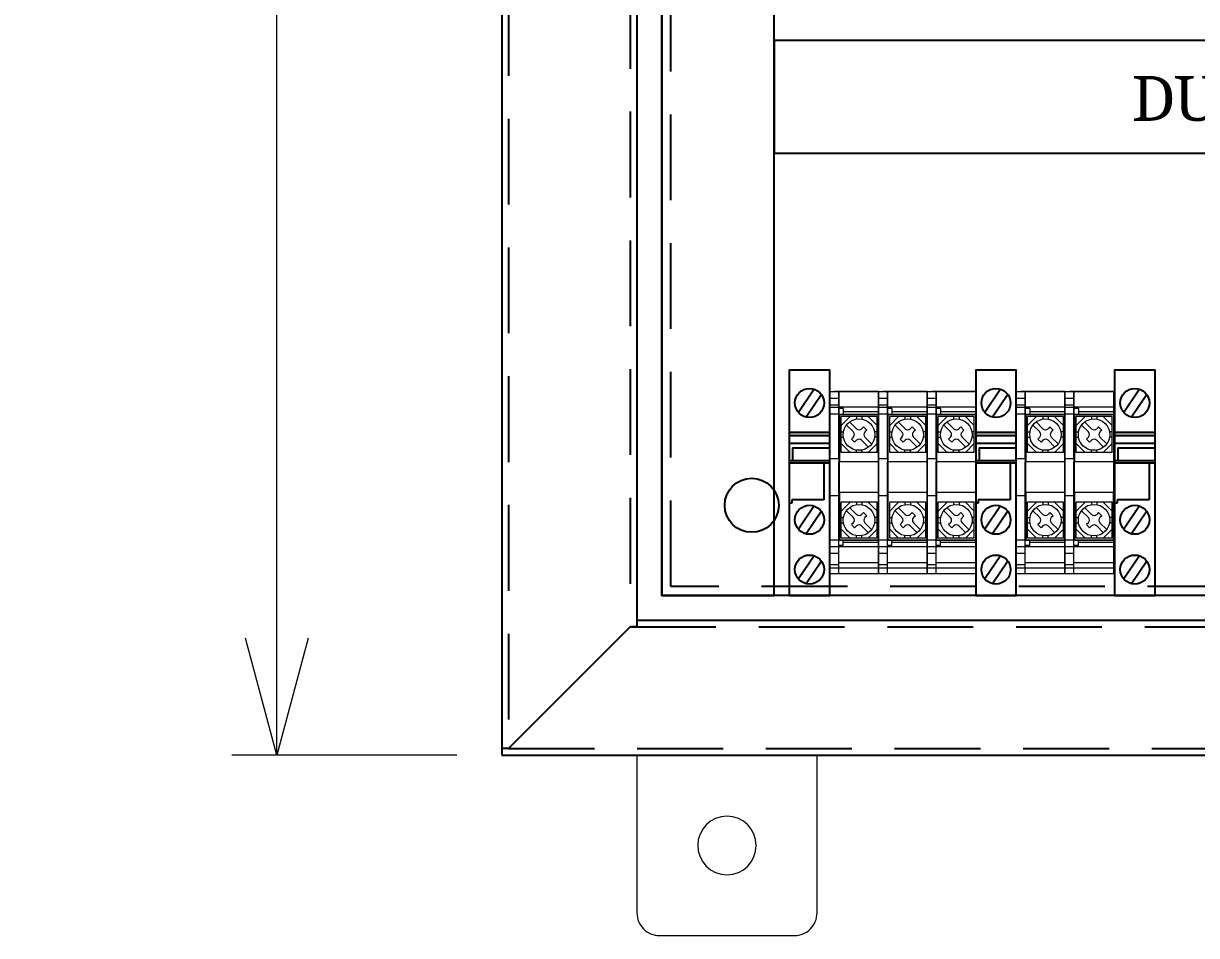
# Model space of a CAD drawing. Header units: millimetres. Extents: x -104279 to -34270, y 22549 to 46153.
# Drawn here: x -103199.3 to -102938.8, y 44867.9 to 45070.3 of the extents above; entities that cross this region are included whole.
import ezdxf

# ---------------------------------------------------------------- set-up
doc = ezdxf.new("R2010")
doc.units = ezdxf.units.MM
doc.header["$LTSCALE"] = 3
doc.linetypes.add('HIDDEN', pattern=[9.525, 6.35, -3.175])
for name, color, linetype, lineweight in [('0 TĂNG CỨNG', 7, 'Continuous', 15), ('hw_VTP', 7, 'Continuous', 13), ('NTC_BMS_ENCLO_ACCESS', 6, 'Continuous', 5)]:
    doc.layers.add(name, color=color, linetype=linetype, lineweight=lineweight)
doc.layers.add('@.VISIBLE', color=7, linetype='Continuous')
doc.layers.add('WIRING', color=7, linetype='Continuous')
doc.styles.add('Ann_w01', font='romans.shx', dxfattribs={"width": 0.6, "bigfont": 'chineset.shx'})
doc.styles.add('hwBorder', font='Cambria.ttf')
doc.dimstyles.new('Dim 01_SC20', dxfattribs={"dimscale": 20, "dimtxt": 2, "dimasz": 1.3, "dimexe": 0.5, "dimexo": 0.5, "dimgap": 0.5, "dimtad": 1, "dimdec": 1, "dimzin": 12, "dimdsep": 46, "dimtxsty": 'Ann_w01', "dimblk": 'OPEN30', "dimcen": 1.5, "dimclrd": 6, "dimclre": 6, "dimclrt": 3, "dimadec": 1, "dimazin": 3, "dimtm": 1e-09, "dimtfac": 1, "dimtdec": 1, "dimtix": 1, "dimtmove": 0, "dimatfit": 3, "dimldrblk": 'OPEN30', "dimfxl": 0, "dimtolj": 1, "dimlwd": 20, "dimlwe": 20, "dimarcsym": 0})

# ---------------------------------------------------------------- blocks, each defined once
blk = doc.blocks.new('*U533')
blk.add_line((2, 24.86), (2, 18.06))
at = {"layer": 'hw_VTP'}
for p, q in [((0, 0), (0, 40.5)), ((0, 40.5), (10.8, 40.5)), ((10.8, 40.5), (1, 40.5)), ((2, 25.56), (2, 40.5)), ((2, 40.5), (2, 24.86)), ((10.8, 40.5), (10.8, 0)), ((2, 38.92), (0, 38.92)), ((2, 37.44), (0, 37.44)), ((2, 36.95), (0, 36.95)), ((10.8, 37), (2, 37)), ((3, 36.7), (2, 36.7)), ((3, 36.7), (3, 35.5)), ((2, 35.5), (0, 35.5)), ((2, 35.5), (10.8, 35.5)), ((4.49, 34.95), (2.5, 32.96)), ((10.8, 36), (3, 36)), ((10.5, 32.96), (8.51, 34.95)), ((4.49, 26.95), (2.5, 28.94)), ((10.5, 28.94), (8.51, 26.95)), ((2, 25.56), (0, 25.56)), ((10.8, 24.86), (2, 24.86)), ((2, 17.36), (0, 17.36)), ((2, 0), (2, 18.06)), ((10.8, 18.06), (2, 18.06)), ((4.49, 15.95), (2.5, 13.96)), ((10.5, 13.96), (8.51, 15.95)), ((4.49, 7.95), (2.5, 9.94)), ((10.5, 9.94), (8.51, 7.95)), ((2, 7.5), (0, 7.5)), ((2, 6.05), (0, 6.05)), ((10.8, 7.5), (2, 7.5)), ((3, 6.3), (2, 6.3)), ((10.8, 6), (2, 6)), ((3, 6.3), (3, 7.5)), ((10.8, 7), (3, 7)), ((2, 4.55), (0, 4.55)), ((2, 2), (0, 2)), ((1, 1.3), (0, 1.3)), ((10.8, 0), (0, 0)), ((10.8, 1.3), (1, 1.3)), ((10.8, 2.5), (2, 2.5))]:
    blk.add_line(p, q, dxfattribs=at)
at = {"layer": 'hw_VTP', "color": 4}
for p, q in [((2.2, 35.41), (10.8, 35.41)), ((2.2, 24.86), (2.2, 35.41)), ((10.8, 35.41), (10.8, 24.86)), ((2.2, 7.51), (2.2, 18.06)), ((10.8, 7.51), (10.8, 18.06)), ((2.2, 7.51), (10.8, 7.51))]:
    blk.add_line(p, q, dxfattribs=at)
at = {"layer": 'hw_VTP', "color": 0}
for p, q in [((10.5, 34.95), (2.5, 34.95)), ((2.5, 26.95), (2.5, 34.95)), ((5.9, 34.95), (5.9, 34.4)), ((7.1, 34.95), (7.1, 34.4)), ((10.5, 26.95), (10.5, 34.95)), ((2.5, 31.55), (3.05, 31.55)), ((5.23, 31.52), (3.7, 33.05)), ((5.93, 32.22), (4.4, 33.76)), ((7.49, 32.65), (7.07, 32.22)), ((8.2, 31.94), (7.49, 32.65)), ((8.2, 31.94), (7.77, 31.52)), ((10.5, 31.55), (9.95, 31.55)), ((2.5, 30.35), (3.05, 30.35)), ((5.23, 30.39), (4.8, 29.96)), ((5.51, 29.26), (4.8, 29.96)), ((5.93, 29.68), (5.51, 29.26)), ((8.6, 28.15), (7.07, 29.68)), ((9.3, 28.86), (7.77, 30.39)), ((10.5, 30.35), (9.95, 30.35)), ((10.5, 26.95), (2.5, 26.95)), ((5.9, 26.95), (5.9, 27.5)), ((7.1, 26.95), (7.1, 27.5)), ((10.5, 15.95), (2.5, 15.95)), ((2.5, 7.95), (2.5, 15.95)), ((5.9, 15.95), (5.9, 15.4)), ((7.1, 15.95), (7.1, 15.4)), ((10.5, 7.95), (10.5, 15.95)), ((5.23, 12.52), (3.7, 14.05)), ((5.93, 13.22), (4.4, 14.76)), ((7.49, 13.65), (7.07, 13.22)), ((8.2, 12.94), (7.49, 13.65)), ((2.5, 12.55), (3.05, 12.55)), ((2.5, 11.35), (3.05, 11.35)), ((5.23, 11.39), (4.8, 10.96)), ((5.51, 10.26), (4.8, 10.96)), ((5.93, 10.68), (5.51, 10.26)), ((8.6, 9.15), (7.07, 10.68)), ((8.2, 12.94), (7.77, 12.52)), ((9.3, 9.86), (7.77, 11.39)), ((10.5, 12.55), (9.95, 12.55)), ((10.5, 11.35), (9.95, 11.35)), ((10.5, 7.95), (2.5, 7.95)), ((5.9, 7.95), (5.9, 8.5)), ((7.1, 7.95), (7.1, 8.5))]:
    blk.add_line(p, q, dxfattribs=at)
at = {"layer": 'hw_VTP'}
for centre in [(6.5, 30.95), (6.5, 11.95)]:
    blk.add_circle(centre, 3.5, dxfattribs=at)
at = {"layer": 'hw_VTP', "color": 0}
for centre, start, end in [((4.66, 30.95), 315, 45), ((6.5, 32.79), 225, 315), ((8.34, 30.95), 135, 225), ((6.5, 29.11), 45, 135), ((6.5, 13.79), 225, 315), ((4.66, 11.95), 315, 45), ((6.5, 10.11), 45, 135), ((8.34, 11.95), 135, 225)]:
    blk.add_arc(centre, 0.8, start, end, dxfattribs=at)
blk = doc.blocks.new('CHAN Ter')
at = {"layer": 'WIRING', "linetype": 'Continuous'}
h = blk.add_hatch(color=253, dxfattribs=at)
h.paths.add_polyline_path([(9, 11.14), (0, 11.14), (0, 10.46), (9, 10.46)])
h.paths.add_polyline_path([(9, 4.95), (0, 4.95), (0, 4.37), (9, 4.37)])
at = {"layer": 'WIRING', "color": 253, "linetype": 'Continuous'}
for p, q in [((5.52, 20.77), (2.04, 15.62)), ((7.15, 19.61), (3.75, 14.57)), ((9, 11.14), (0, 11.14)), ((0, 10.46), (9, 10.46)), ((0, 8.77), (9, 8.77)), ((0.75, 7.78), (9, 7.78)), ((0.75, 7.78), (0.75, 4.95)), ((0, 4.95), (9, 4.95)), ((9, 4.37), (0, 4.37)), ((7.67, 4.37), (7.67, -3.8)), ((0.55, -4.55), (0, -4.55)), ((7.67, -3.8), (0.55, -3.8)), ((0.55, -3.8), (0.55, -4.55)), ((5.52, -5.15), (2.04, -10.31)), ((7.15, -6.31), (3.75, -11.35)), ((5.52, -16.21), (2.04, -21.36)), ((7.15, -17.37), (3.75, -22.41))]:
    blk.add_line(p, q, dxfattribs=at)
blk.add_lwpolyline([(0, -25), (9, -25), (9, 25), (0, 25)], close=True, dxfattribs=at)
for centre in [(4.5, 17.71), (4.5, -8.21), (4.5, -19.27)]:
    blk.add_circle(centre, 3.23, dxfattribs=at)
blk = doc.blocks.new('tai treo')
at = {"layer": '0 TĂNG CỨNG'}
blk.add_lwpolyline([(20, -20), (-20, -20), (-20, 15, -0.414214), (-15, 20), (15, 20, -0.414214), (20, 15)], format="xyb", close=True, dxfattribs=at)
blk.add_circle((0, 0), 6.5, dxfattribs=at)
blk = doc.blocks.new('_Open30')
at = {"color": 0, "linetype": 'ByBlock', "lineweight": -2}
for p, q in [((-1, 0.268), (0, 0)), ((0, 0), (-1, -0.268)), ((0, 0), (-1, 0))]:
    blk.add_line(p, q, dxfattribs=at)
blk = doc.blocks.new('*D682')
at = {"layer": '@.VISIBLE', "color": 6, "lineweight": 20}
for p, q in [((-103103.1, 45507.87), (-103153.1, 45507.87)), ((-103143.1, 44933.87), (-103143.1, 45481.87)), ((-103103.1, 44907.87), (-103153.1, 44907.87))]:
    blk.add_line(p, q, dxfattribs=at)
at = {"layer": 'Defpoints', "color": 0}
for p in [(-103143.1, 45507.87), (-103093.1, 45507.87), (-103093.1, 44907.87)]:
    blk.add_point(p, dxfattribs=at)
at = {"layer": '@.VISIBLE', "color": 6, "lineweight": 20, "xscale": 26, "yscale": 26, "zscale": 26}
for p, rotation in [((-103143.1, 45507.87), 90), ((-103143.1, 44907.87), 270)]:
    blk.add_blockref('_Open30', p, dxfattribs=dict(at, rotation=rotation))
at = {"layer": '@.VISIBLE', "color": 3, "insert": (-103173.1, 45207.87), "char_height": 40, "attachment_point": 5, "rotation": 90, "style": 'Ann_w01'}
blk.add_mtext('\\A1;600', dxfattribs=at)

msp = doc.modelspace()

# ---------------------------------------------------------------- linework, layer by layer
for points in [[(-103057.6, 45472.37), (-103057.6, 44943.37), (-103032.6, 44943.37), (-103032.6, 45472.37)], [(-103032.6, 45041.51), (-102753.6, 45041.51), (-102753.6, 45066.51), (-103032.6, 45066.51)]]:
    msp.add_lwpolyline(points, close=True)
at = {"layer": '@.VISIBLE'}
for points in [[(-103093.1, 44907.87), (-102693.1, 44907.87), (-102693.1, 45507.87), (-103093.1, 45507.87)], [(-103063.1, 44937.87), (-102723.1, 44937.87), (-102723.1, 45477.87), (-103063.1, 45477.87)]]:
    msp.add_lwpolyline(points, close=True, dxfattribs=at)
at = {"layer": '@.VISIBLE', "linetype": 'HIDDEN'}
for points in [[(-103091.6, 44909.37), (-102694.6, 44909.37), (-102694.6, 45506.37), (-103091.6, 45506.37)], [(-103064.6, 44936.37), (-102721.6, 44936.37), (-102721.6, 45479.37), (-103064.6, 45479.37)]]:
    msp.add_lwpolyline(points, close=True, dxfattribs=at)
at = {"layer": '@.VISIBLE', "color": 3}
msp.add_lwpolyline([(-103057.6, 45472.37), (-102728.6, 45472.37), (-102728.6, 44943.37), (-103057.6, 44943.37)], close=True, dxfattribs=at)
at = {"layer": '@.VISIBLE', "color": 3, "linetype": 'HIDDEN'}
msp.add_lwpolyline([(-103055.6, 45470.37), (-102730.6, 45470.37), (-102730.6, 44945.37), (-103055.6, 44945.37)], close=True, dxfattribs=at)
at = {"layer": '@.VISIBLE'}
msp.add_lwpolyline([(-103063.1, 44937.87), (-103063.1, 44936.37), (-103064.6, 44936.37), (-103091.6, 44909.37), (-103093.1, 44909.37)], dxfattribs=at)
at = {"layer": '@.VISIBLE', "color": 3}
msp.add_circle((-103037.6, 44963.37), 6, dxfattribs=at)

# ---------------------------------------------------------------- block references
for p in [(-103020.27, 44948.12), (-103009.47, 44948.12), (-102998.67, 44948.12), (-102978.87, 44948.12), (-102968.07, 44948.12)]:
    msp.add_blockref('*U533', p)
at = {"xscale": -1, "rotation": 180}
msp.add_blockref('tai treo', (-103043.1, 44887.87), dxfattribs=at)
at = {"layer": 'NTC_BMS_ENCLO_ACCESS', "linetype": 'ByBlock', "lineweight": -2, "ltscale": 100}
for p in [(-103029.27, 44968.37), (-102987.87, 44968.37), (-102957.02, 44968.37)]:
    msp.add_blockref('CHAN Ter', p, dxfattribs=at)

# ---------------------------------------------------------------- texts
at = {"insert": (-102901.85, 45053.63), "char_height": 10, "width": 303.0236, "attachment_point": 5, "style": 'hwBorder'}
msp.add_mtext('DUCT 25x45 mm', dxfattribs=at)

# ---------------------------------------------------------------- dimensions: what is measured, and where the dimension line sits
at = {"layer": '@.VISIBLE'}
dim = msp.add_linear_dim(base=(-103143.1, 45507.87), p1=(-103093.1, 44907.87), p2=(-103093.1, 45507.87), angle=90, dimstyle='Dim 01_SC20', dxfattribs=at)
dim.commit()
dim.dimension.update_dxf_attribs({"geometry": '*D682', "text_midpoint": (-103173.1, 45207.87)})

doc.saveas('drawing.dxf')
